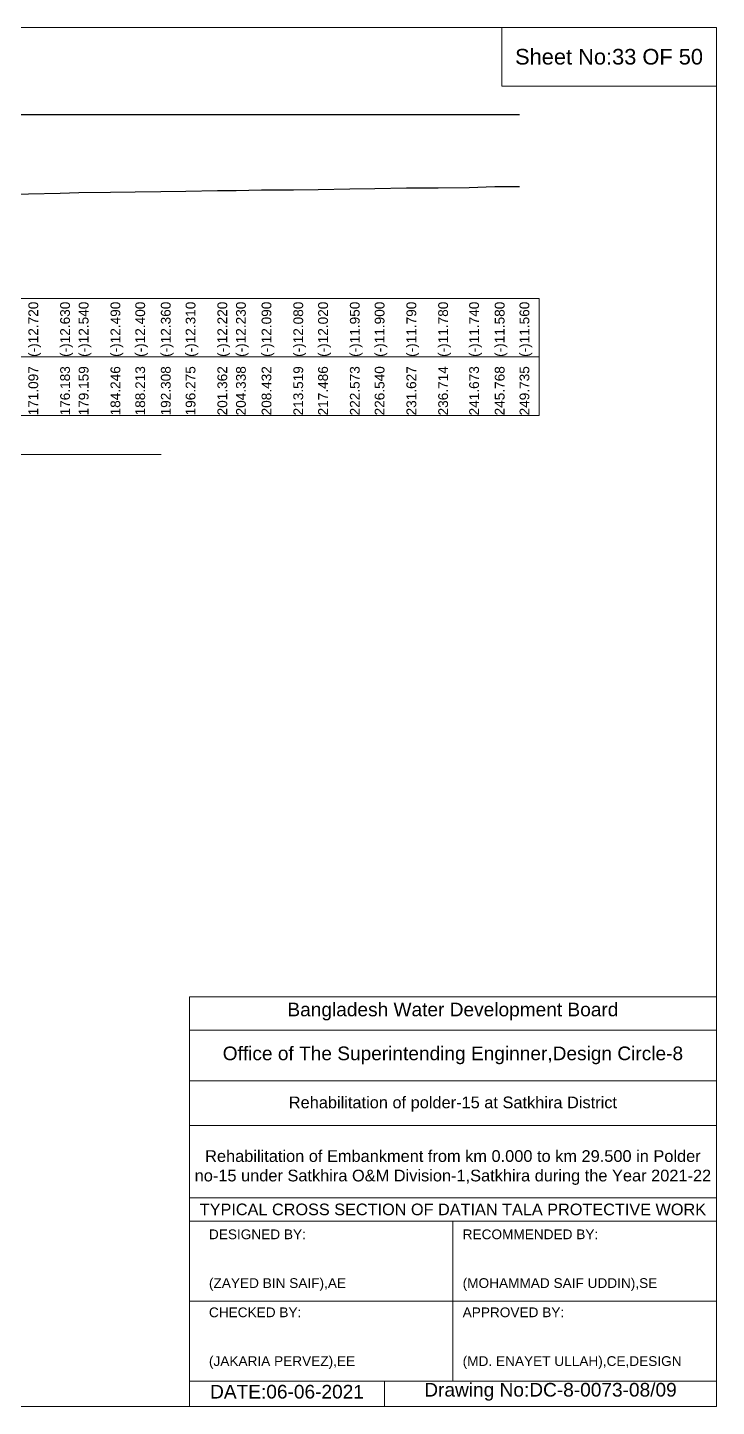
# Model space of a CAD drawing. Header units: inches. Extents: x 89000 to 845000, y -7071 to 31.
# Drawn here: x 586471 to 590000, y -7071 to 0 of the extents above; entities that cross this region are included whole.
import ezdxf

# ---------------------------------------------------------------- set-up
doc = ezdxf.new("R2010")
doc.units = ezdxf.units.IN
doc.header["$LTSCALE"] = 7
doc.header["$MEASUREMENT"] = 0
for name, color, linetype, lineweight in [('Cross section Data Border', 7, 'Continuous', 9), ('Cross Section Labels', 7, 'Continuous', 9), ('Existing_Bed_Level for Xsection', 7, 'Continuous', 25), ('Long Section Labels', 7, 'Continuous', 9)]:
    doc.layers.add(name, color=color, linetype=linetype, lineweight=lineweight)
doc.styles.get("Standard").update_dxf_attribs({"font": 'arial.ttf'})

msp = doc.modelspace()

# ---------------------------------------------------------------- linework, layer by layer
at = {"layer": 'Cross section Data Border'}
msp.add_lwpolyline([(580100, -1388.96), (589091.51972, -1388.96), (589091.51972, -1988.96), (580100, -1988.96)], close=True, dxfattribs=at)
msp.add_lwpolyline([(580100, -1688.96), (589091.51972, -1688.96)], dxfattribs=at)
at = {"layer": 'Cross Section Labels'}
for points in [[(580000, 0), (590000, 0), (590000, -7071), (580000, -7071)], [(588900, 0), (590000, 0), (590000, -300), (588900, -300)]]:
    msp.add_lwpolyline(points, close=True, dxfattribs=at)
for points in [[(582835.75986, -2188.96), (584995.75986, -2188.96), (587155.75986, -2188.96)], [(587300, -7071), (587300, -4971), (590000, -4971)], [(587300, -5141), (590000, -5141)], [(587300, -5401), (590000, -5401)], [(587300, -5631), (590000, -5631)], [(587300, -6001), (590000, -6001)], [(587300, -6121), (590000, -6121)], [(588650, -6121), (588650, -6941)], [(587300, -6531), (590000, -6531)], [(587300, -6941), (590000, -6941)], [(588300, -6941), (588300, -7071)]]:
    msp.add_lwpolyline(points, dxfattribs=at)
at = {"layer": 'Existing_Bed_Level for Xsection'}
for points in [[(581000, -444.96), (588991.51972, -444.96)], [(586348.15059, -854.24), (586475.09055, -852), (586637.86981, -849.12), (586733.08175, -846.24), (586895.85904, -844.64), (587022.81658, -841.76), (587153.84852, -840.48), (587280.80834, -838.88), (587443.57484, -836), (587538.80013, -836.32), (587669.82812, -831.84), (587832.6193, -831.52), (587959.55604, -829.6), (588122.33865, -827.36), (588249.28752, -825.76), (588412.06213, -822.24), (588574.85369, -821.92), (588733.52867, -820.64), (588864.57308, -815.52), (588991.51972, -814.88)]]:
    msp.add_lwpolyline(points, dxfattribs=at)

# ---------------------------------------------------------------- texts
at = {"layer": 'Cross Section Labels', "attachment_point": 5}
for s, insert, char_height in [('Sheet No:33 OF 50', (589450, -150), 80), ('Bangladesh Water Development Board', (588650, -5046), 70), ('Office of The Superintending Enginner,Design Circle-8', (588650, -5271), 70)]:
    msp.add_mtext(s, dxfattribs=dict(at, insert=insert, char_height=char_height))
at = {"layer": 'Cross Section Labels'}
for s, insert, char_height, width, attachment_point in [('Rehabilitation of polder-15 at Satkhira District', (588650, -5521), 60, 2800, 5), ('Rehabilitation of Embankment from km 0.000 to km 29.500 in Polder no-15 under Satkhira O&M Division-1,Satkhira during the Year 2021-22', (588650, -5846), 60, 2700, 5), ('TYPICAL CROSS SECTION OF DATIAN TALA PROTECTIVE WORK', (588650, -6061), 59.5765532, 2800, 5), ('DESIGNED BY:^J^J^J(ZAYED BIN SAIF),AE', (587400, -6321), 50, 1400, 4), ('RECOMMENDED BY:^J^J^J(MOHAMMAD SAIF UDDIN),SE', (588700, -6321), 50, 1400, 4), ('CHECKED BY:^J^J^J(JAKARIA PERVEZ),EE', (587400, -6721), 50, 1400, 4), ('APPROVED BY:^J^J^J(MD. ENAYET ULLAH),CE,DESIGN', (588700, -6721), 50, 1400, 4), ('DATE:06-06-2021', (587800, -6996), 70, 1400, 5), ('Drawing No:DC-8-0073-08/09', (589150, -6996), 70, 2200, 5)]:
    msp.add_mtext(s, dxfattribs=dict(at, insert=insert, char_height=char_height, width=width, attachment_point=attachment_point))
at = {"layer": 'Long Section Labels', "char_height": 50, "attachment_point": 1, "rotation": 90}
for s, insert in [('(-)12.720', (586475.09055, -1688.96)), ('(-)12.630', (586637.86981, -1688.96)), ('(-)12.540', (586733.08175, -1688.96)), ('(-)12.490', (586895.85904, -1688.96)), ('(-)12.400', (587022.81658, -1688.96)), ('(-)12.360', (587153.84852, -1688.96)), ('(-)12.310', (587280.80834, -1688.96)), ('(-)12.220', (587443.57484, -1688.96)), ('(-)12.230', (587538.80013, -1688.96)), ('(-)12.090', (587669.82812, -1688.96)), ('(-)12.080', (587832.6193, -1688.96)), ('(-)12.020', (587959.55604, -1688.96)), ('(-)11.950', (588122.33865, -1688.96)), ('(-)11.900', (588249.28752, -1688.96)), ('(-)11.790', (588412.06213, -1688.96)), ('(-)11.780', (588574.85369, -1688.96)), ('(-)11.740', (588733.52867, -1688.96)), ('(-)11.580', (588864.57308, -1688.96)), ('(-)11.560', (588991.51972, -1688.96)), ('171.097', (586475.09055, -1988.96)), ('176.183', (586637.86981, -1988.96)), ('179.159', (586733.08175, -1988.96)), ('184.246', (586895.85904, -1988.96)), ('188.213', (587022.81658, -1988.96)), ('192.308', (587153.84852, -1988.96)), ('196.275', (587280.80834, -1988.96)), ('201.362', (587443.57484, -1988.96)), ('204.338', (587538.80013, -1988.96)), ('208.432', (587669.82812, -1988.96)), ('213.519', (587832.6193, -1988.96)), ('217.486', (587959.55604, -1988.96)), ('222.573', (588122.33865, -1988.96)), ('226.540', (588249.28752, -1988.96)), ('231.627', (588412.06213, -1988.96)), ('236.714', (588574.85369, -1988.96)), ('241.673', (588733.52867, -1988.96)), ('245.768', (588864.57308, -1988.96)), ('249.735', (588991.51972, -1988.96))]:
    msp.add_mtext(s, dxfattribs=dict(at, insert=insert))

doc.saveas('drawing.dxf')
